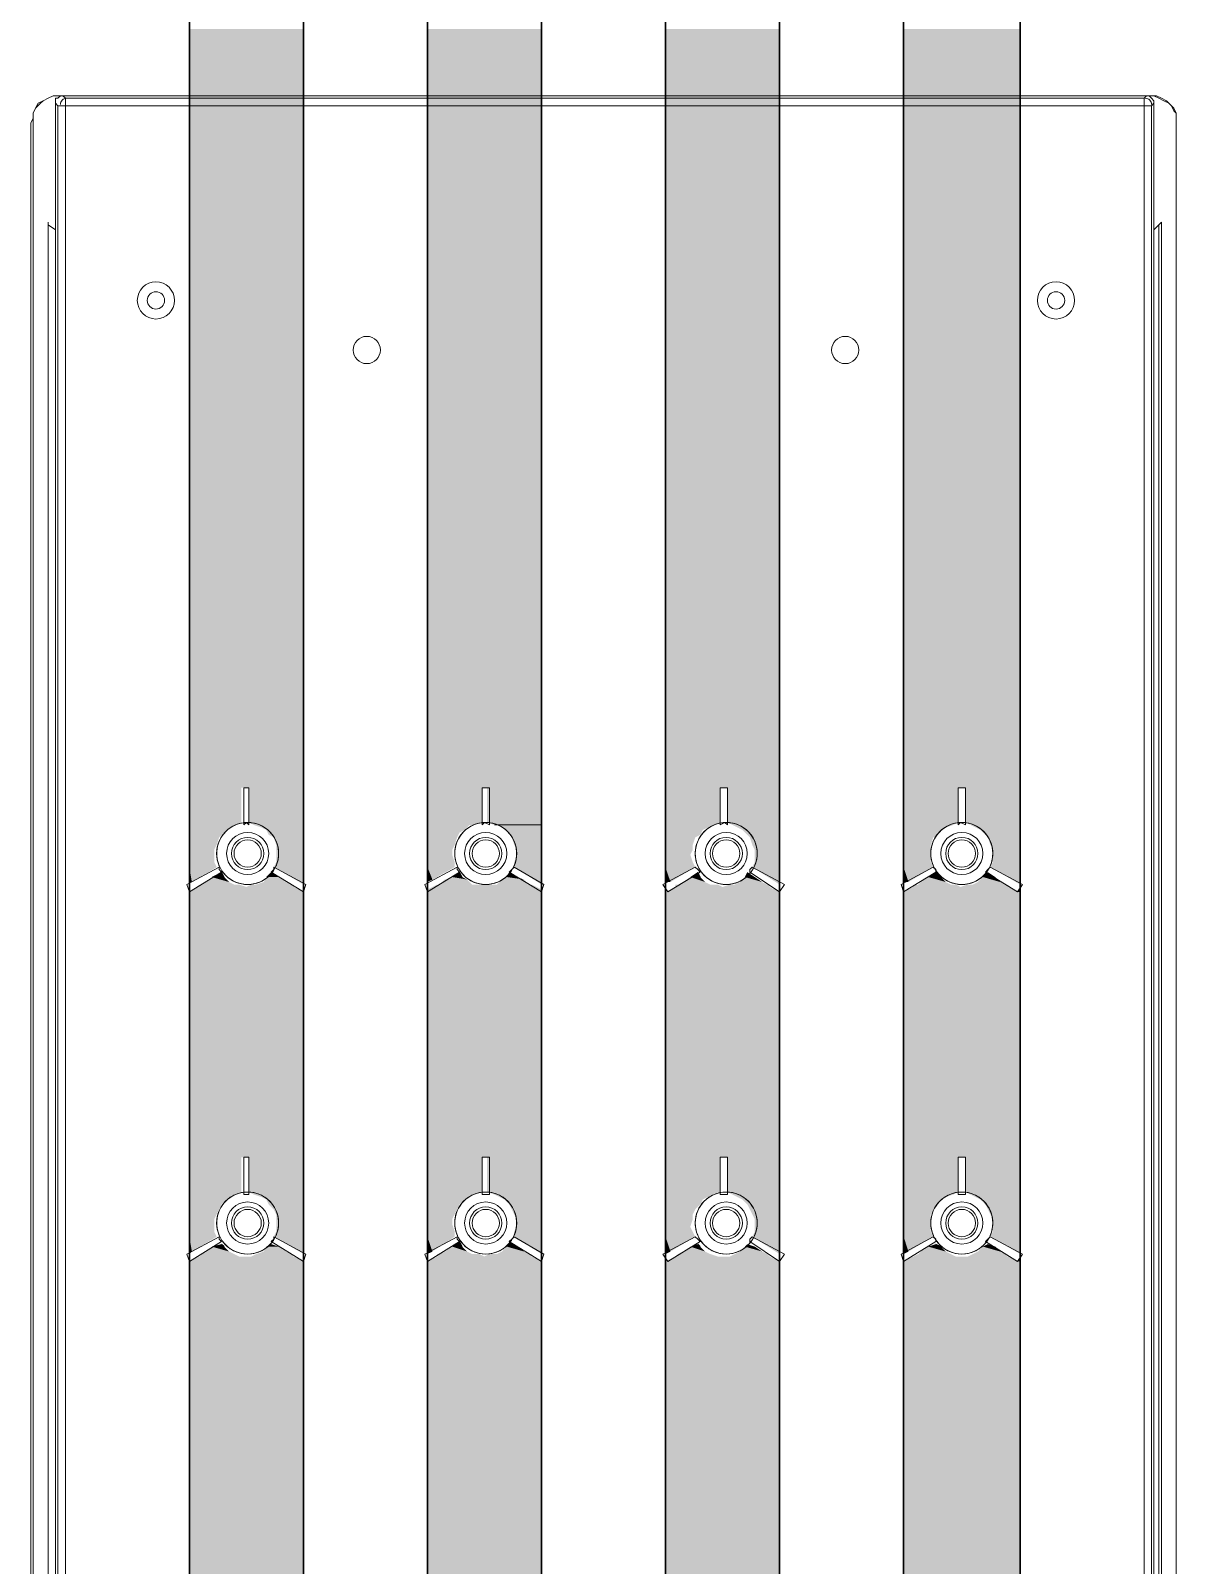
# Model space of a CAD drawing. Header units: millimetres. Extents: x -305 to 1353, y -289 to 1176.
# Drawn here: x -151.07 to -125.13, y 386.74 to 421.49 of the extents above; entities that cross this region are included whole.
import ezdxf

# ---------------------------------------------------------------- set-up
doc = ezdxf.new("R2010")
doc.units = ezdxf.units.MM
doc.header["$MEASUREMENT"] = 0
doc.layers.add('PDF_0', color=7, linetype='Continuous')

msp = doc.modelspace()

# ---------------------------------------------------------------- linework, layer by layer
at = {"layer": 'PDF_0', "lineweight": 25}
for points in [[(-144.894, 359.141), (-144.894, 464.885), (-147.478, 464.885), (-147.478, 359.141)], [(-144.894, 464.885), (-144.894, 359.141), (-147.478, 359.141), (-147.478, 464.885)], [(-139.503, 359.141), (-139.503, 464.885), (-142.087, 464.885), (-142.087, 359.141)], [(-139.503, 464.885), (-139.503, 359.141), (-142.087, 359.141), (-142.087, 464.885)], [(-134.112, 359.141), (-134.112, 464.885), (-136.696, 464.885), (-136.696, 359.141)], [(-134.112, 464.885), (-134.112, 359.141), (-136.696, 359.141), (-136.696, 464.885)], [(-128.665, 359.141), (-128.665, 464.885), (-131.304, 464.885), (-131.304, 359.141)], [(-128.665, 464.885), (-128.665, 359.141), (-131.304, 359.141), (-131.304, 464.885)]]:
    msp.add_lwpolyline(points, close=True, dxfattribs=at)
at = {"layer": 'PDF_0', "lineweight": 18}
for points in [[(-125.745, 420.015), (-125.576, 420.015), (-125.464, 419.959), (-125.352, 419.903), (-125.296, 419.847), (-125.183, 419.734), (-125.127, 419.622), (-125.127, 419.51), (-125.127, 419.397), (-125.127, 419.51), (-125.127, 419.622), (-125.183, 419.678), (-125.239, 419.79), (-125.296, 419.847), (-125.408, 419.903), (-125.52, 419.959), (-125.633, 420.015), (-125.689, 420.015), (-150.454, 420.015), (-150.566, 420.015), (-150.679, 419.959), (-150.791, 419.903), (-150.903, 419.847), (-150.959, 419.734), (-151.016, 419.622), (-151.016, 419.51), (-151.072, 419.397), (-151.072, 368.8)], [(-150.454, 420.015), (-150.566, 420.015), (-150.679, 419.959), (-150.791, 419.903), (-150.847, 419.847), (-150.959, 419.734), (-151.016, 419.622), (-151.016, 419.51), (-151.072, 419.397)], [(-125.633, 419.847), (-125.633, 419.903), (-125.689, 419.959), (-125.745, 420.015), (-125.801, 420.015), (-150.342, 420.015), (-150.398, 420.015), (-150.454, 419.959), (-150.51, 419.959), (-150.51, 419.903), (-150.51, 419.847)], [(-150.51, 416.983), (-150.51, 419.847), (-150.454, 419.79), (-150.454, 383.738), (-150.51, 383.738), (-150.51, 383.569), (-150.454, 383.513), (-150.454, 383.176), (-150.454, 383.12), (-150.454, 383.064), (-150.454, 383.007), (-150.454, 382.951), (-150.454, 379.919), (-150.454, 379.863), (-150.454, 379.807), (-150.454, 379.75), (-150.454, 379.694), (-150.454, 370.428), (-150.286, 370.428), (-150.342, 370.372), (-150.342, 370.316)], [(-150.286, 419.959), (-150.286, 419.79), (-150.454, 419.79)], [(-150.342, 420.015), (-150.286, 419.959), (-125.857, 419.959), (-125.801, 420.015)], [(-125.857, 383.738), (-125.857, 419.79), (-150.286, 419.79), (-150.286, 383.738)], [(-125.689, 419.79), (-125.857, 419.79), (-125.857, 419.959)], [(-125.857, 379.694), (-125.857, 370.428), (-125.689, 370.428), (-125.689, 379.694), (-125.689, 379.75), (-125.689, 379.807), (-125.689, 379.863), (-125.689, 379.919), (-125.689, 382.951), (-125.689, 383.007), (-125.689, 383.064), (-125.689, 383.12), (-125.689, 383.176), (-125.689, 383.513), (-125.633, 383.569), (-125.633, 383.738), (-125.689, 383.738), (-125.689, 419.79), (-125.633, 419.847), (-125.633, 416.983)], [(-151.016, 419.566), (-151.016, 368.856)], [(-125.127, 419.566), (-125.127, 368.856)], [(-125.127, 368.8), (-125.127, 419.397)], [(-150.51, 370.148), (-150.51, 416.983), (-150.679, 417.095), (-150.679, 370.148), (-150.679, 417.151), (-150.679, 417.095)], [(-125.52, 370.148), (-125.52, 417.095), (-125.464, 417.151), (-125.464, 370.148), (-125.52, 370.148), (-125.52, 369.979), (-125.576, 369.811), (-125.689, 369.642), (-125.801, 369.474), (-125.913, 369.361), (-126.082, 369.305), (-126.25, 369.249), (-126.475, 369.193), (-126.419, 369.193), (-126.25, 369.193), (-126.082, 369.249), (-125.913, 369.361), (-125.745, 369.474), (-125.633, 369.642), (-125.576, 369.811), (-125.52, 369.979), (-125.464, 370.148)], [(-125.52, 417.095), (-125.633, 416.983), (-125.633, 370.148)]]:
    msp.add_lwpolyline(points, dxfattribs=at)
for points in [[(-146.242, 403.505), (-146.242, 404.347), (-146.13, 404.347), (-146.13, 403.505), (-146.186, 403.561)], [(-140.851, 403.505), (-140.851, 404.347), (-140.683, 404.347), (-140.683, 403.505), (-140.795, 403.561)], [(-135.46, 403.505), (-135.46, 404.347), (-135.292, 404.347), (-135.292, 403.505), (-135.348, 403.561)], [(-130.069, 403.505), (-130.069, 404.347), (-129.901, 404.347), (-129.901, 403.505), (-130.013, 403.561)], [(-146.748, 402.438), (-147.478, 401.989), (-147.534, 402.157), (-146.804, 402.55), (-146.804, 402.494)], [(-145.568, 402.55), (-144.838, 402.157), (-144.894, 401.989), (-145.625, 402.438), (-145.568, 402.494)], [(-141.357, 402.438), (-142.087, 401.989), (-142.143, 402.157), (-141.413, 402.55), (-141.413, 402.494)], [(-140.121, 402.55), (-139.447, 402.157), (-139.503, 401.989), (-140.233, 402.438), (-140.177, 402.494)], [(-135.909, 402.438), (-136.639, 401.989), (-136.752, 402.157), (-136.022, 402.55), (-135.965, 402.494)], [(-134.73, 402.55), (-134, 402.157), (-134.112, 401.989), (-134.786, 402.438), (-134.786, 402.494)], [(-130.574, 402.438), (-131.304, 401.989), (-131.361, 402.157), (-130.631, 402.55), (-130.574, 402.494)], [(-129.339, 402.55), (-128.609, 402.157), (-128.721, 401.989), (-129.451, 402.438), (-129.395, 402.494)], [(-146.242, 395.137), (-146.242, 395.98), (-146.13, 395.98), (-146.13, 395.137), (-146.186, 395.137)], [(-140.851, 395.137), (-140.851, 395.98), (-140.683, 395.98), (-140.683, 395.137), (-140.795, 395.137)], [(-135.46, 395.137), (-135.46, 395.98), (-135.292, 395.98), (-135.292, 395.137), (-135.348, 395.137)], [(-130.069, 395.137), (-130.069, 395.98), (-129.901, 395.98), (-129.901, 395.137), (-130.013, 395.137)], [(-146.748, 394.07), (-147.478, 393.621), (-147.534, 393.79), (-146.804, 394.183), (-146.804, 394.127)], [(-145.568, 394.183), (-144.838, 393.79), (-144.894, 393.621), (-145.625, 394.07), (-145.568, 394.127)], [(-141.357, 394.07), (-142.087, 393.621), (-142.143, 393.79), (-141.413, 394.183), (-141.413, 394.127)], [(-140.121, 394.183), (-139.447, 393.79), (-139.503, 393.621), (-140.233, 394.07), (-140.177, 394.127)], [(-135.909, 394.07), (-136.639, 393.621), (-136.752, 393.79), (-136.022, 394.183), (-135.965, 394.127)], [(-134.73, 394.183), (-134, 393.79), (-134.112, 393.621), (-134.786, 394.07), (-134.786, 394.127)], [(-130.574, 394.07), (-131.304, 393.621), (-131.361, 393.79), (-130.631, 394.183), (-130.574, 394.127)], [(-129.339, 394.183), (-128.609, 393.79), (-128.721, 393.621), (-129.451, 394.07), (-129.395, 394.127)]]:
    msp.add_lwpolyline(points, close=True, dxfattribs=at)
at = {"layer": 'PDF_0', "color": 31, "lineweight": 0, "true_color": 0xfdcc66}
for points in [[(-139.503, 403.505), (-140.57, 403.505), (-139.503, 403.505)], [(-146.691, 402.326), (-146.748, 402.438), (-146.691, 402.326)], [(-141.3, 402.326), (-141.357, 402.438), (-141.3, 402.326)], [(-135.909, 402.326), (-135.965, 402.438), (-135.909, 402.326)], [(-130.462, 402.326), (-130.574, 402.438), (-130.462, 402.326)], [(-144.894, 401.989), (-144.894, 401.989), (-144.894, 401.989)], [(-144.894, 401.989), (-144.894, 401.989), (-144.894, 401.989)], [(-134.112, 401.989), (-134.112, 401.989), (-134.112, 401.989)], [(-134.112, 401.989), (-134.112, 401.989), (-134.112, 401.989)], [(-141.3, 393.958), (-141.357, 394.07), (-141.3, 393.958)], [(-146.691, 393.958), (-146.748, 394.014), (-146.691, 393.958)], [(-135.909, 393.958), (-135.965, 394.014), (-135.909, 393.958)], [(-130.462, 393.958), (-130.574, 394.014), (-130.462, 393.958)], [(-144.894, 393.621), (-144.894, 393.621), (-144.894, 393.621)], [(-144.894, 393.621), (-144.894, 393.621), (-144.894, 393.621)], [(-139.503, 393.621), (-139.503, 393.621), (-139.503, 393.621)], [(-139.503, 393.621), (-139.503, 393.621), (-139.503, 393.621)], [(-134.112, 393.621), (-134.112, 393.621), (-134.112, 393.621)], [(-134.112, 393.621), (-134.112, 393.621), (-134.112, 393.621)]]:
    msp.add_lwpolyline(points, dxfattribs=at)
for points in [[(-144.894, 402.157), (-144.894, 402.157), (-144.894, 402.157)], [(-139.503, 402.157), (-139.503, 402.157), (-139.503, 402.157)], [(-139.503, 402.045), (-139.503, 402.045), (-139.503, 402.045)], [(-134.112, 402.157), (-134.112, 402.157), (-134.112, 402.157)], [(-128.665, 402.157), (-128.665, 402.157), (-128.665, 402.157)], [(-144.894, 393.79), (-144.894, 393.79), (-144.894, 393.79)], [(-139.503, 393.79), (-139.503, 393.79), (-139.503, 393.79)], [(-134.112, 393.79), (-134.112, 393.79), (-134.112, 393.79)], [(-128.665, 393.79), (-128.665, 393.79), (-128.665, 393.79)]]:
    msp.add_lwpolyline(points, close=True, dxfattribs=at)
at = {"layer": 'PDF_0', "lineweight": 18}
for centre, radius in [((-148.236, 415.382), 0.421), ((-148.236, 415.382), 0.421), ((-148.236, 415.382), 0.197), ((-148.236, 415.382), 0.197), ((-127.851, 415.382), 0.421), ((-127.851, 415.382), 0.421), ((-127.851, 415.382), 0.197), ((-127.851, 415.382), 0.197), ((-143.462, 414.259), 0.309), ((-132.624, 414.259), 0.309), ((-146.158, 402.859), 0.702), ((-140.767, 402.859), 0.702), ((-135.32, 402.859), 0.702), ((-129.985, 402.859), 0.702), ((-146.158, 402.859), 0.477), ((-146.158, 402.859), 0.365), ((-146.158, 402.859), 0.309), ((-140.767, 402.859), 0.477), ((-140.767, 402.859), 0.365), ((-140.767, 402.859), 0.309), ((-135.32, 402.859), 0.477), ((-135.32, 402.859), 0.365), ((-135.32, 402.859), 0.309), ((-129.985, 402.859), 0.477), ((-129.985, 402.859), 0.365), ((-129.985, 402.859), 0.309), ((-146.158, 394.492), 0.702), ((-140.767, 394.492), 0.702), ((-135.32, 394.492), 0.702), ((-129.985, 394.492), 0.702), ((-146.158, 394.492), 0.477), ((-146.158, 394.492), 0.365), ((-146.158, 394.492), 0.309), ((-140.767, 394.492), 0.477), ((-140.767, 394.492), 0.365), ((-140.767, 394.492), 0.309), ((-135.32, 394.492), 0.477), ((-135.32, 394.492), 0.365), ((-135.32, 394.492), 0.309), ((-129.985, 394.492), 0.477), ((-129.985, 394.492), 0.365), ((-129.985, 394.492), 0.309)]:
    msp.add_circle(centre, radius, dxfattribs=at)
for centre, radius, start, end in [((-150.257, 419.819), 0.14, 89.9915, 180.0085), ((-125.829, 419.819), 0.14, 359.9915, 90.0085), ((-146.158, 402.859), 0.702, 96.1544, 203.8487), ((-146.158, 402.859), 0.702, 336.1489, 83.8401), ((-140.767, 402.859), 0.702, 96.1544, 203.8487), ((-140.767, 402.859), 0.702, 336.1489, 83.8401), ((-135.32, 402.859), 0.702, 96.1544, 203.8487), ((-135.32, 402.859), 0.702, 336.1489, 83.8401), ((-129.985, 402.859), 0.702, 96.1544, 203.8487), ((-129.985, 402.859), 0.702, 336.1489, 83.8401), ((-146.158, 402.859), 0.702, 216.1505, 323.8484), ((-140.767, 402.859), 0.702, 216.1505, 323.8484), ((-135.32, 402.859), 0.702, 216.1505, 323.8484), ((-129.985, 402.859), 0.702, 216.1505, 323.8484), ((-146.158, 394.492), 0.702, 96.1544, 203.8487), ((-146.158, 394.492), 0.702, 336.1489, 83.8401), ((-140.767, 394.492), 0.702, 96.1544, 203.8487), ((-140.767, 394.492), 0.702, 336.1489, 83.8401), ((-135.32, 394.492), 0.702, 96.1544, 203.8487), ((-135.32, 394.492), 0.702, 336.1489, 83.8401), ((-129.985, 394.492), 0.702, 96.1544, 203.8487), ((-129.985, 394.492), 0.702, 336.1489, 83.8401), ((-146.158, 394.492), 0.702, 216.1505, 323.8484), ((-140.767, 394.492), 0.702, 216.1505, 323.8484), ((-135.32, 394.492), 0.702, 216.1505, 323.8484), ((-129.985, 394.492), 0.702, 216.1505, 323.8484)]:
    msp.add_arc(centre, radius, start, end, dxfattribs=at)
at = {"layer": 'PDF_0', "color": 31, "true_color": 0xfdcc66, "transparency": 33554559}
for points in [[(-144.894, 421.531), (-147.478, 421.531), (-144.894, 420.015)], [(-147.478, 421.531), (-144.894, 420.015), (-147.478, 420.015)], [(-139.503, 421.531), (-142.087, 421.531), (-139.503, 420.015)], [(-142.087, 421.531), (-139.503, 420.015), (-142.087, 420.015)], [(-134.112, 421.531), (-136.696, 421.531), (-134.112, 420.015)], [(-136.696, 421.531), (-134.112, 420.015), (-136.696, 420.015)], [(-128.665, 421.531), (-131.304, 421.531), (-128.665, 420.015)], [(-131.304, 421.531), (-128.665, 420.015), (-131.304, 420.015)], [(-144.894, 420.015), (-147.478, 420.015), (-144.894, 419.959)], [(-147.478, 420.015), (-144.894, 419.959), (-147.478, 419.959)], [(-144.894, 419.959), (-147.478, 419.959), (-144.894, 419.79)], [(-147.478, 419.959), (-144.894, 419.79), (-147.478, 419.79)], [(-144.894, 419.79), (-147.478, 419.79), (-144.894, 404.347)], [(-147.478, 419.79), (-144.894, 404.347), (-147.478, 404.347)], [(-139.503, 420.015), (-142.087, 420.015), (-139.503, 419.959)], [(-142.087, 420.015), (-139.503, 419.959), (-142.087, 419.959)], [(-139.503, 419.959), (-142.087, 419.959), (-139.503, 419.79)], [(-142.087, 419.959), (-139.503, 419.79), (-142.087, 419.79)], [(-139.503, 419.79), (-142.087, 419.79), (-139.503, 404.347)], [(-142.087, 419.79), (-139.503, 404.347), (-142.087, 404.347)], [(-134.112, 420.015), (-136.696, 420.015), (-134.112, 419.959)], [(-136.696, 420.015), (-134.112, 419.959), (-136.696, 419.959)], [(-134.112, 419.959), (-136.696, 419.959), (-134.112, 419.79)], [(-136.696, 419.959), (-134.112, 419.79), (-136.696, 419.79)], [(-134.112, 419.79), (-136.696, 419.79), (-134.112, 404.347)], [(-136.696, 419.79), (-134.112, 404.347), (-136.696, 404.347)], [(-128.665, 420.015), (-131.304, 420.015), (-128.665, 419.959)], [(-131.304, 420.015), (-128.665, 419.959), (-131.304, 419.959)], [(-128.665, 419.959), (-131.304, 419.959), (-128.665, 419.79)], [(-131.304, 419.959), (-128.665, 419.79), (-131.304, 419.79)], [(-128.665, 419.79), (-131.304, 419.79), (-128.665, 404.347)], [(-131.304, 419.79), (-128.665, 404.347), (-131.304, 404.347)], [(-146.298, 404.347), (-147.478, 404.347), (-146.298, 403.561)], [(-147.478, 404.347), (-146.298, 403.561), (-147.478, 403.561)], [(-144.894, 404.347), (-146.13, 404.347), (-144.894, 403.561)], [(-146.13, 404.347), (-144.894, 403.561), (-146.13, 403.561)], [(-140.851, 404.347), (-142.087, 404.347), (-140.851, 403.561)], [(-142.087, 404.347), (-140.851, 403.561), (-142.087, 403.561)], [(-139.503, 404.347), (-140.739, 404.347), (-139.503, 403.561)], [(-140.739, 404.347), (-139.503, 403.561), (-140.739, 403.561)], [(-135.46, 404.347), (-136.696, 404.347), (-135.46, 403.561)], [(-136.696, 404.347), (-135.46, 403.561), (-136.696, 403.561)], [(-134.112, 404.347), (-135.292, 404.347), (-134.112, 403.561)], [(-135.292, 404.347), (-134.112, 403.561), (-135.292, 403.561)], [(-130.069, 404.347), (-131.304, 404.347), (-130.069, 403.561)], [(-131.304, 404.347), (-130.069, 403.561), (-131.304, 403.561)], [(-128.665, 404.347), (-129.901, 404.347), (-128.665, 403.561)], [(-129.901, 404.347), (-128.665, 403.561), (-129.901, 403.561)], [(-146.298, 403.561), (-147.478, 403.561), (-146.411, 403.505)], [(-147.478, 403.561), (-146.411, 403.505), (-147.478, 403.505)], [(-146.411, 403.505), (-147.478, 403.505), (-146.523, 403.449)], [(-147.478, 403.505), (-146.523, 403.449), (-147.478, 403.449)], [(-146.523, 403.449), (-147.478, 403.449), (-146.635, 403.393)], [(-147.478, 403.449), (-146.635, 403.393), (-147.478, 403.393)], [(-144.894, 403.561), (-146.13, 403.561), (-144.894, 403.505)], [(-146.13, 403.561), (-144.894, 403.505), (-146.018, 403.505)], [(-144.894, 403.505), (-146.018, 403.505), (-144.894, 403.449)], [(-146.018, 403.505), (-144.894, 403.449), (-145.849, 403.449)], [(-144.894, 403.449), (-145.849, 403.449), (-144.894, 403.393)], [(-145.849, 403.449), (-144.894, 403.393), (-145.737, 403.393)], [(-140.851, 403.561), (-142.087, 403.561), (-141.02, 403.505)], [(-142.087, 403.561), (-141.02, 403.505), (-142.087, 403.505)], [(-141.132, 403.505), (-141.132, 403.505), (-142.087, 403.505)], [(-141.132, 403.505), (-142.087, 403.505), (-141.02, 403.505)], [(-141.132, 403.505), (-142.087, 403.505), (-141.244, 403.393)], [(-142.087, 403.505), (-141.244, 403.393), (-142.087, 403.393)], [(-139.503, 403.561), (-140.739, 403.561), (-139.503, 403.505)], [(-140.739, 403.561), (-139.503, 403.505), (-140.57, 403.505)], [(-140.57, 403.505), (-139.503, 403.505), (-140.458, 403.505)], [(-139.503, 403.505), (-140.458, 403.505), (-139.503, 403.393)], [(-140.458, 403.505), (-139.503, 403.393), (-140.346, 403.393)], [(-135.46, 403.561), (-136.696, 403.561), (-135.629, 403.505)], [(-136.696, 403.561), (-135.629, 403.505), (-136.696, 403.505)], [(-135.629, 403.505), (-136.696, 403.505), (-135.741, 403.449)], [(-136.696, 403.505), (-135.741, 403.449), (-136.696, 403.449)], [(-135.741, 403.449), (-136.696, 403.449), (-135.853, 403.393)], [(-136.696, 403.449), (-135.853, 403.393), (-136.696, 403.393)], [(-134.112, 403.561), (-135.292, 403.561), (-134.112, 403.505)], [(-135.292, 403.561), (-134.112, 403.505), (-135.179, 403.505)], [(-134.112, 403.505), (-135.179, 403.505), (-134.112, 403.449)], [(-135.179, 403.505), (-134.112, 403.449), (-135.067, 403.449)], [(-134.112, 403.449), (-135.067, 403.449), (-134.112, 403.393)], [(-135.067, 403.449), (-134.112, 403.393), (-134.955, 403.393)], [(-130.069, 403.561), (-131.304, 403.561), (-130.181, 403.505)], [(-131.304, 403.561), (-130.181, 403.505), (-131.304, 403.505)], [(-130.181, 403.505), (-131.304, 403.505), (-130.35, 403.449)], [(-131.304, 403.505), (-130.35, 403.449), (-131.304, 403.449)], [(-130.35, 403.449), (-131.304, 403.449), (-130.462, 403.393)], [(-131.304, 403.449), (-130.462, 403.393), (-131.304, 403.393)], [(-128.665, 403.561), (-129.901, 403.561), (-128.665, 403.505)], [(-129.901, 403.561), (-128.665, 403.505), (-129.788, 403.505)], [(-128.665, 403.505), (-129.788, 403.505), (-128.665, 403.449)], [(-129.788, 403.505), (-128.665, 403.449), (-129.676, 403.449)], [(-128.665, 403.449), (-129.676, 403.449), (-128.665, 403.393)], [(-129.676, 403.449), (-128.665, 403.393), (-129.564, 403.393)], [(-146.635, 403.393), (-147.478, 403.393), (-146.748, 403.28)], [(-147.478, 403.393), (-146.748, 403.28), (-147.478, 403.28)], [(-146.748, 403.28), (-147.478, 403.28), (-146.804, 403.224)], [(-147.478, 403.28), (-146.804, 403.224), (-147.478, 403.224)], [(-146.804, 403.224), (-147.478, 403.224), (-146.86, 403.056)], [(-147.478, 403.224), (-146.86, 403.056), (-147.478, 403.056)], [(-144.894, 403.393), (-145.737, 403.393), (-144.894, 403.28)], [(-145.737, 403.393), (-144.894, 403.28), (-145.681, 403.28)], [(-144.894, 403.28), (-145.681, 403.28), (-144.894, 403.224)], [(-145.681, 403.28), (-144.894, 403.224), (-145.568, 403.224)], [(-144.894, 403.224), (-145.568, 403.224), (-144.894, 403.056)], [(-145.568, 403.224), (-144.894, 403.056), (-145.512, 403.056)], [(-141.244, 403.393), (-142.087, 403.393), (-141.357, 403.336)], [(-142.087, 403.393), (-141.357, 403.336), (-142.087, 403.336)], [(-141.357, 403.336), (-142.087, 403.336), (-141.413, 403.224)], [(-142.087, 403.336), (-141.413, 403.224), (-142.087, 403.224)], [(-141.413, 403.224), (-142.087, 403.224), (-141.469, 403.056)], [(-142.087, 403.224), (-141.469, 403.056), (-142.087, 403.056)], [(-139.503, 403.393), (-140.346, 403.393), (-139.503, 403.336)], [(-140.346, 403.393), (-139.503, 403.336), (-140.233, 403.336)], [(-139.503, 403.336), (-140.233, 403.336), (-139.503, 403.224)], [(-140.233, 403.336), (-139.503, 403.224), (-140.177, 403.224)], [(-139.503, 403.224), (-140.177, 403.224), (-139.503, 403.056)], [(-140.177, 403.224), (-139.503, 403.056), (-140.121, 403.056)], [(-135.853, 403.393), (-136.696, 403.393), (-135.909, 403.28)], [(-136.696, 403.393), (-135.909, 403.28), (-136.696, 403.28)], [(-135.909, 403.28), (-136.696, 403.28), (-136.022, 403.224)], [(-136.696, 403.28), (-136.022, 403.224), (-136.696, 403.224)], [(-136.022, 403.224), (-136.696, 403.224), (-136.078, 403.056)], [(-136.696, 403.224), (-136.078, 403.056), (-136.696, 403.056)], [(-134.112, 403.393), (-134.955, 403.393), (-134.112, 403.28)], [(-134.955, 403.393), (-134.112, 403.28), (-134.842, 403.28)], [(-134.112, 403.28), (-134.842, 403.28), (-134.112, 403.224)], [(-134.842, 403.28), (-134.112, 403.224), (-134.786, 403.224)], [(-134.112, 403.224), (-134.786, 403.224), (-134.112, 403.056)], [(-134.786, 403.224), (-134.112, 403.056), (-134.73, 403.056)], [(-130.462, 403.393), (-131.304, 403.393), (-130.518, 403.28)], [(-131.304, 403.393), (-130.518, 403.28), (-131.304, 403.28)], [(-130.518, 403.28), (-131.304, 403.28), (-130.631, 403.224)], [(-131.304, 403.28), (-130.631, 403.224), (-131.304, 403.224)], [(-130.631, 403.224), (-131.304, 403.224), (-130.687, 403.056)], [(-131.304, 403.224), (-130.687, 403.056), (-131.304, 403.056)], [(-128.665, 403.393), (-129.564, 403.393), (-128.665, 403.28)], [(-129.564, 403.393), (-128.665, 403.28), (-129.451, 403.28)], [(-128.665, 403.28), (-129.451, 403.28), (-128.665, 403.224)], [(-129.451, 403.28), (-128.665, 403.224), (-129.395, 403.224)], [(-128.665, 403.224), (-129.395, 403.224), (-128.665, 403.056)], [(-129.395, 403.224), (-128.665, 403.056), (-129.339, 403.056)], [(-146.86, 403.056), (-147.478, 403.056), (-146.916, 402.943)], [(-147.478, 403.056), (-146.916, 402.943), (-147.478, 402.943)], [(-146.916, 402.943), (-147.478, 402.943), (-146.916, 402.831)], [(-147.478, 402.943), (-146.916, 402.831), (-147.478, 402.831)], [(-146.916, 402.831), (-147.478, 402.831), (-146.916, 402.662)], [(-147.478, 402.831), (-146.916, 402.662), (-147.478, 402.662)], [(-144.894, 403.056), (-145.512, 403.056), (-144.894, 402.943)], [(-145.512, 403.056), (-144.894, 402.943), (-145.512, 402.943)], [(-144.894, 402.943), (-145.512, 402.943), (-144.894, 402.831)], [(-145.512, 402.943), (-144.894, 402.831), (-145.512, 402.831)], [(-144.894, 402.831), (-145.512, 402.831), (-144.894, 402.662)], [(-145.512, 402.831), (-144.894, 402.662), (-145.512, 402.662)], [(-141.469, 403.056), (-142.087, 403.056), (-141.525, 402.943)], [(-142.087, 403.056), (-141.525, 402.943), (-142.087, 402.943)], [(-141.525, 402.943), (-142.087, 402.943), (-141.525, 402.831)], [(-142.087, 402.943), (-141.525, 402.831), (-142.087, 402.831)], [(-141.525, 402.831), (-142.087, 402.831), (-141.469, 402.662)], [(-142.087, 402.831), (-141.469, 402.662), (-142.087, 402.662)], [(-139.503, 403.056), (-140.121, 403.056), (-139.503, 402.943)], [(-140.121, 403.056), (-139.503, 402.943), (-140.065, 402.943)], [(-140.065, 402.831), (-139.503, 402.662), (-140.121, 402.662)], [(-139.503, 402.943), (-140.065, 402.943), (-139.503, 402.831)], [(-140.065, 402.943), (-139.503, 402.831), (-140.065, 402.831)], [(-139.503, 402.831), (-140.065, 402.831), (-139.503, 402.662)], [(-136.078, 403.056), (-136.696, 403.056), (-136.078, 402.943)], [(-136.696, 403.056), (-136.078, 402.943), (-136.696, 402.943)], [(-136.078, 402.943), (-136.696, 402.943), (-136.134, 402.831)], [(-136.696, 402.943), (-136.134, 402.831), (-136.696, 402.831)], [(-136.134, 402.831), (-136.696, 402.831), (-136.078, 402.662)], [(-136.696, 402.831), (-136.078, 402.662), (-136.696, 402.662)], [(-134.112, 403.056), (-134.73, 403.056), (-134.112, 402.943)], [(-134.73, 403.056), (-134.112, 402.943), (-134.674, 402.943)], [(-134.112, 402.943), (-134.674, 402.943), (-134.112, 402.831)], [(-134.674, 402.943), (-134.112, 402.831), (-134.674, 402.831)], [(-134.112, 402.831), (-134.674, 402.831), (-134.112, 402.662)], [(-134.674, 402.831), (-134.112, 402.662), (-134.674, 402.662)], [(-130.687, 403.056), (-131.304, 403.056), (-130.687, 402.943)], [(-131.304, 403.056), (-130.687, 402.943), (-131.304, 402.943)], [(-130.687, 402.943), (-131.304, 402.943), (-130.687, 402.831)], [(-131.304, 402.943), (-130.687, 402.831), (-131.304, 402.831)], [(-130.687, 402.831), (-131.304, 402.831), (-130.687, 402.662)], [(-131.304, 402.831), (-130.687, 402.662), (-131.304, 402.662)], [(-128.665, 403.056), (-129.339, 403.056), (-128.665, 402.943)], [(-129.339, 403.056), (-128.665, 402.943), (-129.283, 402.943)], [(-128.665, 402.943), (-129.283, 402.943), (-128.665, 402.831)], [(-129.283, 402.943), (-128.665, 402.831), (-129.283, 402.831)], [(-128.665, 402.831), (-129.283, 402.831), (-128.665, 402.662)], [(-129.283, 402.831), (-128.665, 402.662), (-129.283, 402.662)], [(-146.916, 402.662), (-147.478, 402.662), (-146.86, 402.55)], [(-147.478, 402.662), (-146.86, 402.55), (-147.478, 402.55)], [(-146.86, 402.55), (-147.478, 402.55), (-147.422, 402.213)], [(-147.478, 402.55), (-147.422, 402.213), (-147.478, 402.213)], [(-146.748, 402.438), (-146.691, 402.326), (-146.972, 402.326)], [(-145.625, 402.438), (-145.456, 402.326), (-145.737, 402.326)], [(-145.512, 402.662), (-144.894, 402.55), (-145.568, 402.55)], [(-144.894, 402.55), (-145.568, 402.55), (-144.894, 402.157)], [(-145.568, 402.55), (-144.894, 402.157), (-144.894, 402.157)], [(-144.894, 402.662), (-145.512, 402.662), (-144.894, 402.55)], [(-141.469, 402.662), (-142.087, 402.662), (-141.469, 402.55)], [(-142.087, 402.662), (-141.469, 402.55), (-142.087, 402.55)], [(-141.469, 402.55), (-142.087, 402.55), (-141.974, 402.269)], [(-142.087, 402.55), (-141.974, 402.269), (-142.087, 402.269)], [(-141.357, 402.438), (-141.3, 402.326), (-141.525, 402.326)], [(-140.233, 402.438), (-140.065, 402.326), (-140.29, 402.326)], [(-139.503, 402.662), (-140.121, 402.662), (-139.503, 402.55)], [(-140.121, 402.662), (-139.503, 402.55), (-140.121, 402.55)], [(-139.503, 402.55), (-140.121, 402.55), (-139.503, 402.157)], [(-140.121, 402.55), (-139.503, 402.157), (-139.503, 402.157)], [(-136.078, 402.662), (-136.696, 402.662), (-136.022, 402.55)], [(-136.696, 402.662), (-136.022, 402.55), (-136.696, 402.55)], [(-136.022, 402.55), (-136.696, 402.55), (-136.583, 402.213)], [(-136.696, 402.55), (-136.583, 402.213), (-136.696, 402.213)], [(-135.965, 402.438), (-135.909, 402.326), (-136.134, 402.326)], [(-134.842, 402.438), (-134.674, 402.326), (-134.898, 402.326)], [(-134.674, 402.662), (-134.112, 402.55), (-134.73, 402.55)], [(-134.112, 402.55), (-134.73, 402.55), (-134.112, 402.157)], [(-134.73, 402.55), (-134.112, 402.157), (-134.112, 402.157)], [(-134.112, 402.662), (-134.674, 402.662), (-134.112, 402.55)], [(-130.687, 402.662), (-131.304, 402.662), (-130.631, 402.55)], [(-131.304, 402.662), (-130.631, 402.55), (-131.304, 402.55)], [(-130.631, 402.55), (-131.304, 402.55), (-131.192, 402.213)], [(-131.304, 402.55), (-131.192, 402.213), (-131.304, 402.213)], [(-130.574, 402.438), (-130.462, 402.326), (-130.743, 402.326)], [(-129.395, 402.438), (-129.227, 402.326), (-129.507, 402.326)], [(-129.283, 402.662), (-128.665, 402.55), (-129.339, 402.55)], [(-128.665, 402.55), (-129.339, 402.55), (-128.665, 402.157)], [(-129.339, 402.55), (-128.665, 402.157), (-128.665, 402.157)], [(-128.665, 402.662), (-129.283, 402.662), (-128.665, 402.55)], [(-147.478, 402.213), (-147.422, 402.213), (-147.422, 402.213)], [(-147.309, 402.101), (-144.894, 401.989), (-147.478, 401.989)], [(-147.253, 402.157), (-146.186, 402.101), (-147.309, 402.101)], [(-145.119, 402.101), (-147.309, 402.101), (-144.894, 401.989)], [(-147.197, 402.157), (-146.355, 402.157), (-147.253, 402.157)], [(-146.355, 402.157), (-147.253, 402.157), (-146.186, 402.101)], [(-147.085, 402.213), (-146.467, 402.157), (-147.197, 402.157)], [(-146.467, 402.157), (-147.197, 402.157), (-146.355, 402.157)], [(-146.972, 402.326), (-146.579, 402.213), (-147.085, 402.213)], [(-146.579, 402.213), (-147.085, 402.213), (-146.467, 402.157)], [(-146.691, 402.326), (-146.972, 402.326), (-146.579, 402.213)], [(-146.074, 402.157), (-145.119, 402.101), (-146.186, 402.101)], [(-145.961, 402.157), (-145.119, 402.157), (-146.074, 402.157)], [(-145.119, 402.157), (-146.074, 402.157), (-145.119, 402.101)], [(-145.793, 402.213), (-145.175, 402.157), (-145.961, 402.157)], [(-145.175, 402.157), (-145.961, 402.157), (-145.119, 402.157)], [(-145.737, 402.326), (-145.288, 402.213), (-145.793, 402.213)], [(-145.288, 402.213), (-145.793, 402.213), (-145.175, 402.157)], [(-145.456, 402.326), (-145.737, 402.326), (-145.288, 402.213)], [(-144.894, 402.045), (-144.894, 401.989), (-144.894, 401.989)], [(-142.087, 402.269), (-141.974, 402.269), (-142.087, 402.213)], [(-141.862, 402.157), (-139.503, 402.045), (-142.087, 402.045)], [(-139.503, 402.045), (-142.087, 402.045), (-139.503, 401.989)], [(-142.087, 402.045), (-139.503, 401.989), (-142.087, 401.989)], [(-141.806, 402.157), (-140.907, 402.157), (-141.862, 402.157)], [(-140.795, 402.157), (-140.795, 402.157), (-141.862, 402.157)], [(-140.795, 402.157), (-141.862, 402.157), (-140.907, 402.157)], [(-139.728, 402.157), (-141.862, 402.157), (-139.503, 402.045)], [(-141.694, 402.269), (-141.076, 402.157), (-141.806, 402.157)], [(-141.076, 402.157), (-141.806, 402.157), (-140.907, 402.157)], [(-141.525, 402.326), (-141.188, 402.269), (-141.694, 402.269)], [(-141.188, 402.269), (-141.694, 402.269), (-141.076, 402.157)], [(-141.3, 402.326), (-141.525, 402.326), (-141.188, 402.269)], [(-139.728, 402.157), (-140.683, 402.157), (-140.795, 402.157)], [(-140.514, 402.157), (-139.728, 402.157), (-140.683, 402.157)], [(-140.683, 402.157), (-139.728, 402.157), (-139.728, 402.157)], [(-140.402, 402.269), (-139.784, 402.157), (-140.514, 402.157)], [(-139.784, 402.157), (-140.514, 402.157), (-139.728, 402.157)], [(-140.29, 402.326), (-139.896, 402.269), (-140.402, 402.269)], [(-139.896, 402.269), (-140.402, 402.269), (-139.784, 402.157)], [(-140.065, 402.326), (-140.29, 402.326), (-139.896, 402.269)], [(-139.503, 402.045), (-139.503, 401.989), (-139.503, 401.989)], [(-139.503, 401.989), (-139.503, 401.989), (-139.503, 402.045)], [(-136.696, 402.213), (-136.583, 402.213), (-136.583, 402.213)], [(-136.471, 402.101), (-134.112, 401.989), (-136.696, 401.989)], [(-136.415, 402.157), (-135.516, 402.157), (-136.471, 402.157)], [(-135.516, 402.157), (-136.471, 402.157), (-135.404, 402.101)], [(-136.471, 402.157), (-135.404, 402.101), (-136.471, 402.101)], [(-134.337, 402.101), (-136.471, 402.101), (-134.112, 401.989)], [(-136.302, 402.213), (-135.685, 402.157), (-136.415, 402.157)], [(-135.685, 402.157), (-136.415, 402.157), (-135.516, 402.157)], [(-136.134, 402.326), (-135.797, 402.213), (-136.302, 402.213)], [(-135.797, 402.213), (-136.302, 402.213), (-135.685, 402.157)], [(-135.909, 402.326), (-136.134, 402.326), (-135.797, 402.213)], [(-135.235, 402.157), (-134.337, 402.101), (-135.404, 402.101)], [(-135.123, 402.157), (-134.337, 402.157), (-135.235, 402.157)], [(-134.337, 402.157), (-135.235, 402.157), (-134.337, 402.101)], [(-135.011, 402.213), (-134.393, 402.157), (-135.123, 402.157)], [(-134.393, 402.157), (-135.123, 402.157), (-134.337, 402.157)], [(-134.898, 402.326), (-134.505, 402.213), (-135.011, 402.213)], [(-134.505, 402.213), (-135.011, 402.213), (-134.393, 402.157)], [(-134.674, 402.326), (-134.898, 402.326), (-134.505, 402.213)], [(-134.112, 402.045), (-134.112, 401.989), (-134.112, 401.989)], [(-131.304, 402.213), (-131.192, 402.213), (-131.192, 402.213)], [(-131.08, 402.101), (-128.721, 401.989), (-131.304, 401.989)], [(-130.967, 402.157), (-130.125, 402.157), (-131.08, 402.157)], [(-130.125, 402.157), (-131.08, 402.157), (-130.013, 402.101)], [(-131.08, 402.157), (-130.013, 402.101), (-131.08, 402.101)], [(-128.89, 402.101), (-131.08, 402.101), (-128.721, 401.989)], [(-130.911, 402.213), (-130.237, 402.157), (-130.967, 402.157)], [(-130.237, 402.157), (-130.967, 402.157), (-130.125, 402.157)], [(-130.743, 402.326), (-130.35, 402.213), (-130.911, 402.213)], [(-130.35, 402.213), (-130.911, 402.213), (-130.237, 402.157)], [(-130.462, 402.326), (-130.743, 402.326), (-130.35, 402.213)], [(-129.844, 402.157), (-128.89, 402.101), (-130.013, 402.101)], [(-129.732, 402.157), (-128.946, 402.157), (-129.844, 402.157)], [(-128.946, 402.157), (-129.844, 402.157), (-128.89, 402.101)], [(-129.62, 402.213), (-129.002, 402.157), (-129.732, 402.157)], [(-129.002, 402.157), (-129.732, 402.157), (-128.946, 402.157)], [(-129.507, 402.326), (-129.114, 402.213), (-129.62, 402.213)], [(-129.114, 402.213), (-129.62, 402.213), (-129.002, 402.157)], [(-129.227, 402.326), (-129.507, 402.326), (-129.114, 402.213)], [(-128.665, 402.045), (-128.665, 401.989), (-128.721, 401.989)], [(-147.478, 401.989), (-144.894, 401.989), (-144.894, 401.989)], [(-144.894, 401.989), (-144.894, 401.989), (-147.478, 401.989)], [(-144.894, 401.989), (-147.478, 401.989), (-144.894, 395.98)], [(-147.478, 401.989), (-144.894, 395.98), (-147.478, 395.98)], [(-139.503, 401.989), (-142.087, 401.989), (-139.503, 395.98)], [(-142.087, 401.989), (-139.503, 395.98), (-142.087, 395.98)], [(-136.696, 401.989), (-134.112, 401.989), (-134.112, 401.989)], [(-134.112, 401.989), (-134.112, 401.989), (-136.696, 401.989)], [(-134.112, 401.989), (-136.696, 401.989), (-134.112, 395.98)], [(-136.696, 401.989), (-134.112, 395.98), (-136.696, 395.98)], [(-131.304, 401.989), (-128.721, 401.989), (-128.721, 401.989)], [(-128.721, 401.989), (-128.721, 401.989), (-131.304, 401.989)], [(-128.665, 401.989), (-131.304, 401.989), (-128.665, 395.98)], [(-131.304, 401.989), (-128.665, 395.98), (-131.304, 395.98)], [(-128.721, 401.989), (-128.665, 401.989), (-128.665, 401.989)], [(-128.665, 401.989), (-128.665, 401.989), (-128.721, 401.989)], [(-146.298, 395.98), (-147.478, 395.98), (-146.298, 395.194)], [(-147.478, 395.98), (-146.298, 395.194), (-147.478, 395.194)], [(-144.894, 395.98), (-146.13, 395.98), (-144.894, 395.194)], [(-146.13, 395.98), (-144.894, 395.194), (-146.13, 395.194)], [(-140.851, 395.98), (-142.087, 395.98), (-140.851, 395.194)], [(-142.087, 395.98), (-140.851, 395.194), (-142.087, 395.194)], [(-139.503, 395.98), (-140.739, 395.98), (-139.503, 395.194)], [(-140.739, 395.98), (-139.503, 395.194), (-140.739, 395.194)], [(-135.46, 395.98), (-136.696, 395.98), (-135.46, 395.194)], [(-136.696, 395.98), (-135.46, 395.194), (-136.696, 395.194)], [(-134.112, 395.98), (-135.292, 395.98), (-134.112, 395.194)], [(-135.292, 395.98), (-134.112, 395.194), (-135.292, 395.194)], [(-130.069, 395.98), (-131.304, 395.98), (-130.069, 395.194)], [(-131.304, 395.98), (-130.069, 395.194), (-131.304, 395.194)], [(-128.665, 395.98), (-129.901, 395.98), (-128.665, 395.194)], [(-129.901, 395.98), (-128.665, 395.194), (-129.901, 395.194)], [(-146.298, 395.194), (-147.478, 395.194), (-146.411, 395.137)], [(-147.478, 395.194), (-146.411, 395.137), (-147.478, 395.137)], [(-146.411, 395.137), (-147.478, 395.137), (-146.523, 395.081)], [(-147.478, 395.137), (-146.523, 395.081), (-147.478, 395.081)], [(-146.523, 395.081), (-147.478, 395.081), (-146.635, 395.025)], [(-147.478, 395.081), (-146.635, 395.025), (-147.478, 395.025)], [(-144.894, 395.194), (-146.13, 395.194), (-144.894, 395.137)], [(-146.13, 395.194), (-144.894, 395.137), (-146.018, 395.137)], [(-144.894, 395.137), (-146.018, 395.137), (-144.894, 395.081)], [(-146.018, 395.137), (-144.894, 395.081), (-145.849, 395.081)], [(-144.894, 395.081), (-145.849, 395.081), (-144.894, 395.025)], [(-145.849, 395.081), (-144.894, 395.025), (-145.737, 395.025)], [(-140.851, 395.194), (-142.087, 395.194), (-141.02, 395.137)], [(-142.087, 395.194), (-141.02, 395.137), (-142.087, 395.137)], [(-141.02, 395.137), (-142.087, 395.137), (-141.132, 395.081)], [(-142.087, 395.137), (-141.132, 395.081), (-142.087, 395.081)], [(-141.132, 395.081), (-142.087, 395.081), (-141.244, 395.025)], [(-142.087, 395.081), (-141.244, 395.025), (-142.087, 395.025)], [(-139.503, 395.194), (-140.739, 395.194), (-139.503, 395.137)], [(-140.739, 395.194), (-139.503, 395.137), (-140.57, 395.137)], [(-139.503, 395.137), (-140.57, 395.137), (-139.503, 395.081)], [(-140.57, 395.137), (-139.503, 395.081), (-140.458, 395.081)], [(-139.503, 395.081), (-140.458, 395.081), (-139.503, 395.025)], [(-140.458, 395.081), (-139.503, 395.025), (-140.346, 395.025)], [(-135.46, 395.194), (-136.696, 395.194), (-135.629, 395.137)], [(-136.696, 395.194), (-135.629, 395.137), (-136.696, 395.137)], [(-135.629, 395.137), (-136.696, 395.137), (-135.741, 395.081)], [(-136.696, 395.137), (-135.741, 395.081), (-136.696, 395.081)], [(-135.741, 395.081), (-136.696, 395.081), (-135.853, 395.025)], [(-136.696, 395.081), (-135.853, 395.025), (-136.696, 395.025)], [(-134.112, 395.194), (-135.292, 395.194), (-134.112, 395.137)], [(-135.292, 395.194), (-134.112, 395.137), (-135.179, 395.137)], [(-134.112, 395.137), (-135.179, 395.137), (-134.112, 395.081)], [(-135.179, 395.137), (-134.112, 395.081), (-135.067, 395.081)], [(-134.112, 395.081), (-135.067, 395.081), (-134.112, 395.025)], [(-135.067, 395.081), (-134.112, 395.025), (-134.955, 395.025)], [(-130.069, 395.194), (-131.304, 395.194), (-130.181, 395.137)], [(-131.304, 395.194), (-130.181, 395.137), (-131.304, 395.137)], [(-130.181, 395.137), (-131.304, 395.137), (-130.35, 395.081)], [(-131.304, 395.137), (-130.35, 395.081), (-131.304, 395.081)], [(-130.35, 395.081), (-131.304, 395.081), (-130.462, 395.025)], [(-131.304, 395.081), (-130.462, 395.025), (-131.304, 395.025)], [(-128.665, 395.194), (-129.901, 395.194), (-128.665, 395.137)], [(-129.901, 395.194), (-128.665, 395.137), (-129.788, 395.137)], [(-128.665, 395.137), (-129.788, 395.137), (-128.665, 395.081)], [(-129.788, 395.137), (-128.665, 395.081), (-129.676, 395.081)], [(-128.665, 395.081), (-129.676, 395.081), (-128.665, 395.025)], [(-129.676, 395.081), (-128.665, 395.025), (-129.564, 395.025)], [(-146.635, 395.025), (-147.478, 395.025), (-146.748, 394.913)], [(-147.478, 395.025), (-146.748, 394.913), (-147.478, 394.913)], [(-146.748, 394.913), (-147.478, 394.913), (-146.804, 394.8)], [(-147.478, 394.913), (-146.804, 394.8), (-147.478, 394.8)], [(-146.804, 394.8), (-147.478, 394.8), (-146.86, 394.688)], [(-147.478, 394.8), (-146.86, 394.688), (-147.478, 394.688)], [(-144.894, 395.025), (-145.737, 395.025), (-144.894, 394.913)], [(-145.737, 395.025), (-144.894, 394.913), (-145.681, 394.913)], [(-144.894, 394.913), (-145.681, 394.913), (-144.894, 394.8)], [(-145.681, 394.913), (-144.894, 394.8), (-145.568, 394.8)], [(-144.894, 394.8), (-145.568, 394.8), (-144.894, 394.688)], [(-145.568, 394.8), (-144.894, 394.688), (-145.512, 394.688)], [(-141.244, 395.025), (-142.087, 395.025), (-141.357, 394.913)], [(-142.087, 395.025), (-141.357, 394.913), (-142.087, 394.913)], [(-141.357, 394.913), (-142.087, 394.913), (-141.413, 394.8)], [(-142.087, 394.913), (-141.413, 394.8), (-142.087, 394.8)], [(-141.413, 394.8), (-142.087, 394.8), (-141.469, 394.688)], [(-142.087, 394.8), (-141.469, 394.688), (-142.087, 394.688)], [(-139.503, 395.025), (-140.346, 395.025), (-139.503, 394.913)], [(-140.346, 395.025), (-139.503, 394.913), (-140.233, 394.913)], [(-139.503, 394.913), (-140.233, 394.913), (-139.503, 394.8)], [(-140.233, 394.913), (-139.503, 394.8), (-140.177, 394.8)], [(-139.503, 394.8), (-140.177, 394.8), (-139.503, 394.688)], [(-140.177, 394.8), (-139.503, 394.688), (-140.121, 394.688)], [(-135.853, 395.025), (-136.696, 395.025), (-135.909, 394.913)], [(-136.696, 395.025), (-135.909, 394.913), (-136.696, 394.913)], [(-135.909, 394.913), (-136.696, 394.913), (-136.022, 394.8)], [(-136.696, 394.913), (-136.022, 394.8), (-136.696, 394.8)], [(-136.022, 394.8), (-136.696, 394.8), (-136.078, 394.688)], [(-136.696, 394.8), (-136.078, 394.688), (-136.696, 394.688)], [(-134.112, 395.025), (-134.955, 395.025), (-134.112, 394.913)], [(-134.955, 395.025), (-134.112, 394.913), (-134.842, 394.913)], [(-134.112, 394.913), (-134.842, 394.913), (-134.112, 394.8)], [(-134.842, 394.913), (-134.112, 394.8), (-134.786, 394.8)], [(-134.112, 394.8), (-134.786, 394.8), (-134.112, 394.688)], [(-134.786, 394.8), (-134.112, 394.688), (-134.73, 394.688)], [(-130.462, 395.025), (-131.304, 395.025), (-130.518, 394.913)], [(-131.304, 395.025), (-130.518, 394.913), (-131.304, 394.913)], [(-130.518, 394.913), (-131.304, 394.913), (-130.631, 394.8)], [(-131.304, 394.913), (-130.631, 394.8), (-131.304, 394.8)], [(-130.631, 394.8), (-131.304, 394.8), (-130.687, 394.688)], [(-131.304, 394.8), (-130.687, 394.688), (-131.304, 394.688)], [(-128.665, 395.025), (-129.564, 395.025), (-128.665, 394.913)], [(-129.564, 395.025), (-128.665, 394.913), (-129.451, 394.913)], [(-128.665, 394.913), (-129.451, 394.913), (-128.665, 394.8)], [(-129.451, 394.913), (-128.665, 394.8), (-129.395, 394.8)], [(-128.665, 394.8), (-129.395, 394.8), (-128.665, 394.688)], [(-129.395, 394.8), (-128.665, 394.688), (-129.339, 394.688)], [(-146.86, 394.688), (-147.478, 394.688), (-146.916, 394.576)], [(-147.478, 394.688), (-146.916, 394.576), (-147.478, 394.576)], [(-146.916, 394.576), (-147.478, 394.576), (-146.916, 394.407)], [(-147.478, 394.576), (-146.916, 394.407), (-147.478, 394.407)], [(-146.916, 394.407), (-147.478, 394.407), (-146.916, 394.295)], [(-147.478, 394.407), (-146.916, 394.295), (-147.478, 394.295)], [(-144.894, 394.688), (-145.512, 394.688), (-144.894, 394.576)], [(-145.512, 394.688), (-144.894, 394.576), (-145.512, 394.576)], [(-144.894, 394.576), (-145.512, 394.576), (-144.894, 394.407)], [(-145.512, 394.576), (-144.894, 394.407), (-145.512, 394.407)], [(-144.894, 394.407), (-145.512, 394.407), (-144.894, 394.295)], [(-145.512, 394.407), (-144.894, 394.295), (-145.512, 394.295)], [(-141.469, 394.688), (-142.087, 394.688), (-141.525, 394.576)], [(-142.087, 394.688), (-141.525, 394.576), (-142.087, 394.576)], [(-141.525, 394.576), (-142.087, 394.576), (-141.525, 394.464)], [(-142.087, 394.576), (-141.525, 394.464), (-142.087, 394.464)], [(-141.525, 394.464), (-142.087, 394.464), (-141.469, 394.295)], [(-142.087, 394.464), (-141.469, 394.295), (-142.087, 394.295)], [(-139.503, 394.688), (-140.121, 394.688), (-139.503, 394.576)], [(-140.121, 394.688), (-139.503, 394.576), (-140.065, 394.576)], [(-140.065, 394.464), (-139.503, 394.295), (-140.121, 394.295)], [(-139.503, 394.576), (-140.065, 394.576), (-139.503, 394.464)], [(-140.065, 394.576), (-139.503, 394.464), (-140.065, 394.464)], [(-139.503, 394.464), (-140.065, 394.464), (-139.503, 394.295)], [(-136.078, 394.688), (-136.696, 394.688), (-136.078, 394.576)], [(-136.696, 394.688), (-136.078, 394.576), (-136.696, 394.576)], [(-136.078, 394.576), (-136.696, 394.576), (-136.134, 394.407)], [(-136.696, 394.576), (-136.134, 394.407), (-136.696, 394.407)], [(-136.134, 394.407), (-136.696, 394.407), (-136.078, 394.295)], [(-136.696, 394.407), (-136.078, 394.295), (-136.696, 394.295)], [(-134.112, 394.688), (-134.73, 394.688), (-134.112, 394.576)], [(-134.73, 394.688), (-134.112, 394.576), (-134.674, 394.576)], [(-134.112, 394.576), (-134.674, 394.576), (-134.112, 394.407)], [(-134.674, 394.576), (-134.112, 394.407), (-134.674, 394.407)], [(-134.112, 394.407), (-134.674, 394.407), (-134.112, 394.295)], [(-134.674, 394.407), (-134.112, 394.295), (-134.674, 394.295)], [(-130.687, 394.688), (-131.304, 394.688), (-130.687, 394.576)], [(-131.304, 394.688), (-130.687, 394.576), (-131.304, 394.576)], [(-130.687, 394.576), (-131.304, 394.576), (-130.687, 394.407)], [(-131.304, 394.576), (-130.687, 394.407), (-131.304, 394.407)], [(-130.687, 394.407), (-131.304, 394.407), (-130.687, 394.295)], [(-131.304, 394.407), (-130.687, 394.295), (-131.304, 394.295)], [(-128.665, 394.688), (-129.339, 394.688), (-128.665, 394.576)], [(-129.339, 394.688), (-128.665, 394.576), (-129.283, 394.576)], [(-128.665, 394.576), (-129.283, 394.576), (-128.665, 394.407)], [(-129.283, 394.576), (-128.665, 394.407), (-129.283, 394.407)], [(-128.665, 394.407), (-129.283, 394.407), (-128.665, 394.295)], [(-129.283, 394.407), (-128.665, 394.295), (-129.283, 394.295)], [(-146.916, 394.295), (-147.478, 394.295), (-146.86, 394.183)], [(-147.478, 394.295), (-146.86, 394.183), (-147.478, 394.183)], [(-146.86, 394.183), (-147.478, 394.183), (-147.422, 393.846)], [(-147.478, 394.183), (-147.422, 393.846), (-147.478, 393.846)], [(-145.512, 394.295), (-144.894, 394.183), (-145.568, 394.183)], [(-144.894, 394.183), (-145.568, 394.183), (-144.894, 393.79)], [(-145.568, 394.183), (-144.894, 393.79), (-144.894, 393.79)], [(-144.894, 394.295), (-145.512, 394.295), (-144.894, 394.183)], [(-141.469, 394.295), (-142.087, 394.295), (-141.469, 394.183)], [(-142.087, 394.295), (-141.469, 394.183), (-142.087, 394.183)], [(-141.469, 394.183), (-142.087, 394.183), (-141.974, 393.846)], [(-142.087, 394.183), (-141.974, 393.846), (-142.087, 393.846)], [(-141.357, 394.07), (-141.3, 393.958), (-141.525, 393.958)], [(-140.233, 394.07), (-140.065, 393.958), (-140.29, 393.958)], [(-139.503, 394.295), (-140.121, 394.295), (-139.503, 394.183)], [(-140.121, 394.295), (-139.503, 394.183), (-140.121, 394.183)], [(-139.503, 394.183), (-140.121, 394.183), (-139.503, 393.79)], [(-140.121, 394.183), (-139.503, 393.79), (-139.503, 393.79)], [(-136.078, 394.295), (-136.696, 394.295), (-136.022, 394.183)], [(-136.696, 394.295), (-136.022, 394.183), (-136.696, 394.183)], [(-136.022, 394.183), (-136.696, 394.183), (-136.583, 393.846)], [(-136.696, 394.183), (-136.583, 393.846), (-136.696, 393.846)], [(-134.674, 394.295), (-134.112, 394.183), (-134.73, 394.183)], [(-134.112, 394.183), (-134.73, 394.183), (-134.112, 393.79)], [(-134.73, 394.183), (-134.112, 393.79), (-134.112, 393.79)], [(-134.112, 394.295), (-134.674, 394.295), (-134.112, 394.183)], [(-130.687, 394.295), (-131.304, 394.295), (-130.631, 394.183)], [(-131.304, 394.295), (-130.631, 394.183), (-131.304, 394.183)], [(-130.631, 394.183), (-131.304, 394.183), (-131.192, 393.846)], [(-131.304, 394.183), (-131.192, 393.846), (-131.304, 393.846)], [(-129.283, 394.295), (-128.665, 394.183), (-129.339, 394.183)], [(-128.665, 394.183), (-129.339, 394.183), (-128.665, 393.79)], [(-129.339, 394.183), (-128.665, 393.79), (-128.665, 393.79)], [(-128.665, 394.295), (-129.283, 394.295), (-128.665, 394.183)], [(-147.478, 393.846), (-147.422, 393.846), (-147.478, 393.79)], [(-147.309, 393.734), (-144.894, 393.621), (-147.478, 393.621)], [(-147.253, 393.734), (-146.186, 393.734), (-147.309, 393.734)], [(-145.119, 393.734), (-147.309, 393.734), (-144.894, 393.621)], [(-147.197, 393.79), (-146.355, 393.734), (-147.253, 393.734)], [(-146.355, 393.734), (-147.253, 393.734), (-146.186, 393.734)], [(-147.085, 393.846), (-146.467, 393.79), (-147.197, 393.79)], [(-146.467, 393.79), (-147.197, 393.79), (-146.355, 393.734)], [(-146.972, 393.958), (-146.579, 393.846), (-147.085, 393.846)], [(-146.579, 393.846), (-147.085, 393.846), (-146.467, 393.79)], [(-146.748, 394.014), (-146.691, 393.958), (-146.972, 393.958)], [(-146.691, 393.958), (-146.972, 393.958), (-146.579, 393.846)], [(-145.119, 393.734), (-146.074, 393.734), (-146.186, 393.734)], [(-145.961, 393.79), (-145.119, 393.734), (-146.074, 393.734)], [(-146.074, 393.734), (-145.119, 393.734), (-145.119, 393.734)], [(-145.793, 393.846), (-145.175, 393.79), (-145.961, 393.79)], [(-145.175, 393.79), (-145.961, 393.79), (-145.119, 393.734)], [(-145.737, 393.958), (-145.288, 393.846), (-145.793, 393.846)], [(-145.288, 393.846), (-145.793, 393.846), (-145.175, 393.79)], [(-145.625, 394.014), (-145.456, 393.958), (-145.737, 393.958)], [(-145.456, 393.958), (-145.737, 393.958), (-145.288, 393.846)], [(-142.087, 393.846), (-141.974, 393.846), (-142.087, 393.79)], [(-141.862, 393.734), (-139.503, 393.621), (-142.087, 393.621)], [(-141.806, 393.79), (-140.907, 393.79), (-141.862, 393.79)], [(-140.907, 393.79), (-141.862, 393.79), (-140.795, 393.734)], [(-141.862, 393.79), (-140.795, 393.734), (-141.862, 393.734)], [(-139.728, 393.734), (-141.862, 393.734), (-139.503, 393.621)], [(-141.694, 393.846), (-141.076, 393.79), (-141.806, 393.79)], [(-141.076, 393.79), (-141.806, 393.79), (-140.907, 393.79)], [(-141.525, 393.958), (-141.188, 393.846), (-141.694, 393.846)], [(-141.188, 393.846), (-141.694, 393.846), (-141.076, 393.79)], [(-141.3, 393.958), (-141.525, 393.958), (-141.188, 393.846)], [(-140.683, 393.79), (-139.728, 393.734), (-140.795, 393.734)], [(-140.514, 393.79), (-139.728, 393.79), (-140.683, 393.79)], [(-139.728, 393.79), (-140.683, 393.79), (-139.728, 393.734)], [(-140.402, 393.846), (-139.784, 393.79), (-140.514, 393.79)], [(-139.784, 393.79), (-140.514, 393.79), (-139.728, 393.79)], [(-140.29, 393.958), (-139.896, 393.846), (-140.402, 393.846)], [(-139.896, 393.846), (-140.402, 393.846), (-139.784, 393.79)], [(-140.065, 393.958), (-140.29, 393.958), (-139.896, 393.846)], [(-136.696, 393.846), (-136.583, 393.846), (-136.696, 393.79)], [(-136.471, 393.734), (-134.112, 393.621), (-136.696, 393.621)], [(-136.415, 393.79), (-135.516, 393.734), (-136.471, 393.734)], [(-135.404, 393.734), (-135.404, 393.734), (-136.471, 393.734)], [(-135.404, 393.734), (-136.471, 393.734), (-135.516, 393.734)], [(-134.337, 393.734), (-136.471, 393.734), (-134.112, 393.621)], [(-136.302, 393.846), (-135.685, 393.79), (-136.415, 393.79)], [(-135.685, 393.79), (-136.415, 393.79), (-135.516, 393.734)], [(-136.134, 393.958), (-135.797, 393.846), (-136.302, 393.846)], [(-135.797, 393.846), (-136.302, 393.846), (-135.685, 393.79)], [(-135.965, 394.014), (-135.909, 393.958), (-136.134, 393.958)], [(-135.909, 393.958), (-136.134, 393.958), (-135.797, 393.846)], [(-134.337, 393.734), (-135.235, 393.734), (-135.404, 393.734)], [(-135.123, 393.79), (-134.337, 393.734), (-135.235, 393.734)], [(-135.235, 393.734), (-134.337, 393.734), (-134.337, 393.734)], [(-135.011, 393.846), (-134.393, 393.79), (-135.123, 393.79)], [(-134.393, 393.79), (-135.123, 393.79), (-134.337, 393.734)], [(-134.898, 393.958), (-134.505, 393.846), (-135.011, 393.846)], [(-134.505, 393.846), (-135.011, 393.846), (-134.393, 393.79)], [(-134.842, 394.014), (-134.674, 393.958), (-134.898, 393.958)], [(-134.674, 393.958), (-134.898, 393.958), (-134.505, 393.846)], [(-131.304, 393.846), (-131.192, 393.846), (-131.304, 393.79)], [(-131.08, 393.734), (-128.721, 393.621), (-131.304, 393.621)], [(-130.967, 393.79), (-130.125, 393.734), (-131.08, 393.734)], [(-130.013, 393.734), (-130.013, 393.734), (-131.08, 393.734)], [(-130.013, 393.734), (-131.08, 393.734), (-130.125, 393.734)], [(-128.89, 393.734), (-131.08, 393.734), (-128.721, 393.621)], [(-130.911, 393.846), (-130.237, 393.79), (-130.967, 393.79)], [(-130.237, 393.79), (-130.967, 393.79), (-130.125, 393.734)], [(-130.743, 393.958), (-130.35, 393.846), (-130.911, 393.846)], [(-130.35, 393.846), (-130.911, 393.846), (-130.237, 393.79)], [(-130.574, 394.014), (-130.462, 393.958), (-130.743, 393.958)], [(-130.462, 393.958), (-130.743, 393.958), (-130.35, 393.846)], [(-129.844, 393.734), (-128.89, 393.734), (-130.013, 393.734)], [(-129.732, 393.79), (-128.946, 393.734), (-129.844, 393.734)], [(-128.946, 393.734), (-129.844, 393.734), (-128.89, 393.734)], [(-129.62, 393.846), (-129.002, 393.79), (-129.732, 393.79)], [(-129.002, 393.79), (-129.732, 393.79), (-128.946, 393.734)], [(-129.507, 393.958), (-129.114, 393.846), (-129.62, 393.846)], [(-129.114, 393.846), (-129.62, 393.846), (-129.002, 393.79)], [(-129.395, 394.014), (-129.227, 393.958), (-129.507, 393.958)], [(-129.227, 393.958), (-129.507, 393.958), (-129.114, 393.846)], [(-147.478, 393.621), (-144.894, 393.621), (-144.894, 393.621)], [(-144.894, 393.621), (-144.894, 393.621), (-147.478, 393.621)], [(-144.894, 393.621), (-147.478, 393.621), (-144.894, 362.679)], [(-147.478, 393.621), (-144.894, 362.679), (-147.478, 362.679)], [(-144.894, 393.677), (-144.894, 393.621), (-144.894, 393.621)], [(-142.087, 393.621), (-139.503, 393.621), (-139.503, 393.621)], [(-139.503, 393.621), (-139.503, 393.621), (-142.087, 393.621)], [(-139.503, 393.621), (-142.087, 393.621), (-139.503, 362.735)], [(-142.087, 393.621), (-139.503, 362.735), (-142.087, 362.735)], [(-139.503, 393.677), (-139.503, 393.621), (-139.503, 393.621)], [(-136.696, 393.621), (-134.112, 393.621), (-134.112, 393.621)], [(-134.112, 393.621), (-134.112, 393.621), (-136.696, 393.621)], [(-134.112, 393.621), (-136.696, 393.621), (-134.112, 362.679)], [(-136.696, 393.621), (-134.112, 362.679), (-136.696, 362.679)], [(-134.112, 393.677), (-134.112, 393.621), (-134.112, 393.621)], [(-131.304, 393.621), (-128.721, 393.621), (-128.721, 393.621)], [(-128.721, 393.621), (-128.721, 393.621), (-131.304, 393.621)], [(-128.665, 393.621), (-131.304, 393.621), (-128.665, 362.679)], [(-131.304, 393.621), (-128.665, 362.679), (-131.304, 362.679)], [(-128.665, 393.677), (-128.665, 393.621), (-128.721, 393.621)], [(-128.721, 393.621), (-128.665, 393.621), (-128.665, 393.621)], [(-128.665, 393.621), (-128.665, 393.621), (-128.721, 393.621)]]:
    msp.add_solid(points, dxfattribs=at)

doc.saveas('drawing.dxf')
